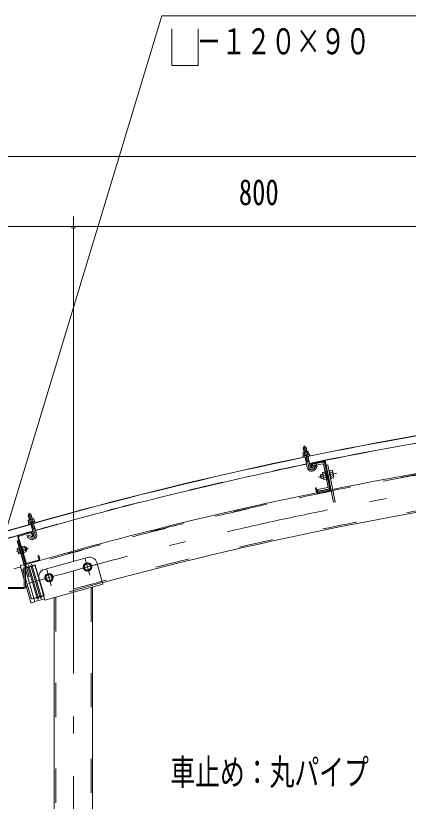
# Model space of a CAD drawing. Units: millimetres, scale not verified. Extents: x -37128 to 37128, y -29862 to 29862.
# Drawn here: x 27249 to 30001, y 20780 to 26285 of the extents above; entities that cross this region are included whole.
import ezdxf
from ezdxf.enums import TextEntityAlignment as Align

# ---------------------------------------------------------------- set-up
doc = ezdxf.new("R2010")
doc.units = ezdxf.units.MM
doc.header["$LTSCALE"] = 60
doc.linetypes.add('USER2', pattern=[10, 4, -6])
doc.linetypes.add('USER3', pattern=[24, 12, -5, 2, -5])
for name, color, linetype, lineweight in [('0-6_2-0BOLD', 7, 'Continuous', 18), ('0-7_2-1HIDDEN', 3, 'USER2', 18), ('0-8_2-2CENTER', 3, 'USER3', 18), ('0-9_2-4THIN', 4, 'Continuous', 18), ('0-A_2-5DIM', 3, 'Continuous', 18)]:
    doc.layers.add(name, color=color, linetype=linetype, lineweight=lineweight)
doc.styles.add('ＭＳ ゴシック', font='')
doc.styles.get('ＭＳ ゴシック').set_extended_font_data('MS Gothic')

msp = doc.modelspace()

# ---------------------------------------------------------------- linework, layer by layer
at = {"layer": '0-6_2-0BOLD'}
for p, q in [((29264.56, 23257.89), (29271.45, 23223.58)), ((29272.18, 23221.97), (29275.28, 23206.5)), ((29277.72, 23192.35), (29292.65, 23117.98)), ((29295.1, 23210.48), (29291.99, 23225.95)), ((29313.24, 23122.12), (29298.31, 23196.49)), ((29284.61, 23158.04), (29305.2, 23162.17)), ((29322.86, 23138.23), (29327.54, 23114.89)), ((29326.14, 23150.31), (29407.13, 23166.57)), ((29408.23, 23161.08), (29327.25, 23144.82)), ((29400.61, 23156.34), (29328.55, 23141.87)), ((29330.76, 23130.89), (29328.55, 23141.87)), ((29402.82, 23145.36), (29330.76, 23130.89)), ((29438.49, 22981.88), (29406.11, 23143.16)), ((29414.82, 23156.69), (29451.75, 22972.76)), ((29387.98, 23069.91), (29393.49, 23042.46)), ((29423.84, 23076.22), (29403.91, 23072.21)), ((29425.05, 23070.21), (29433.29, 23064.73)), ((29469.16, 23085.31), (29452.66, 23082)), ((29409.08, 23046.48), (29429.01, 23050.48)), ((29434.66, 23057.86), (29426.42, 23063.35)), ((29457.83, 23056.27), (29474.33, 23059.58)), ((29359.78, 22954.3), (29355.1, 22977.63)), ((29436.3, 22978.58), (29364.24, 22964.11)), ((29366.44, 22953.13), (29364.24, 22964.11)), ((29447.36, 22966.17), (29366.38, 22949.91)), ((29438.51, 22967.6), (29366.44, 22953.13)), ((29367.48, 22944.42), (29448.46, 22960.68)), ((27355.72, 22790.94), (27335.54, 22785.11)), ((27346.13, 22749.95), (27350.52, 22734.79)), ((27369.93, 22740.4), (27365.54, 22755.57)), ((27354.13, 22720.89), (27375.21, 22648.03)), ((27363.85, 22687.27), (27384.03, 22693.11)), ((27395.38, 22653.87), (27374.3, 22726.73)), ((27343.35, 22355.23), (27263.76, 22630.25)), ((27269.14, 22631.81), (27321.29, 22451.6)), ((27271.4, 22644.12), (27350.75, 22667.09)), ((27352.31, 22661.71), (27272.96, 22638.74)), ((27364.62, 22659.44), (27371.24, 22636.58)), ((27259.62, 22604.27), (27270.38, 22607.39)), ((27259.62, 22604.28), (27272.99, 22558.05)), ((27308.89, 22445.33), (27262.65, 22605.15)), ((27258.51, 22548.94), (27259.33, 22552.27)), ((27259.33, 22552.27), (27271.13, 22555.68)), ((27273.92, 22546.06), (27262.11, 22542.65)), ((27279.53, 22526.65), (27267.74, 22523.23)), ((27270.64, 22557.37), (27276.02, 22558.92)), ((27291.72, 22566.2), (27296.32, 22556.6)), ((27297.4, 22552.86), (27312.57, 22557.24)), ((27305.34, 22519.13), (27301.87, 22518.72)), ((27318.19, 22537.83), (27303.02, 22533.44)), ((27285.16, 22516.02), (27308.89, 22434.04)), ((27328.22, 22447.78), (27407.57, 22470.74)), ((27409.13, 22465.36), (27329.78, 22442.4)), ((27448.34, 22405.01), (27751.82, 22489.44)), ((27282.01, 22426.2), (27308.89, 22333.45)), ((27307.45, 22439.03), (27285.6, 22432.7)), ((27308.89, 22281.49), (27308.89, 22445.33)), ((27316.95, 22446.47), (27316.95, 22281.49)), ((27758.9, 22447.74), (27733.59, 22440.73)), ((27777.63, 22429.32), (27758.9, 22447.74)), ((27771.04, 22403.89), (27777.63, 22429.32)), ((27816.49, 22452.86), (27858.47, 22301.13)), ((27489.15, 22372.69), (27463.83, 22365.69)), ((27507.87, 22354.27), (27489.15, 22372.69)), ((27501.28, 22328.84), (27507.87, 22354.27)), ((27316.95, 22305.66), (27355.09, 22174.07)), ((27411.82, 22340.43), (27453.84, 22188.56)), ((27858.47, 22301.13), (27453.84, 22188.56)), ((26599.44, 22279.04), (27306.45, 22279.04)), ((27306.45, 22270.99), (26599.44, 22270.99)), ((27786.47, 22281.1), (27786.47, 17265.72)), ((27519.42, 22206.81), (27519.42, 15295.22))]:
    msp.add_line(p, q, dxfattribs=at)
for points in [[(29292.04, 23227.71), (29285.15, 23262.03), (29264.56, 23257.89), (29267.3, 23262.01), (29281.03, 23264.77), (29285.15, 23262.03)], [(29265.46, 23204.52), (29262.35, 23220), (29264.93, 23222.27), (29298.56, 23229.02), (29301.81, 23227.92), (29304.92, 23212.45)], [(29327.54, 23114.89), (29322.05, 23113.79), (29317.37, 23137.12)], [(29349.76, 23106.73), (29363.33, 23127.13), (29345.85, 23138.77), (29332.27, 23118.37)], [(29487.65, 22879.3), (29476.67, 22877.09), (29420.31, 23157.8)], [(29425, 23134.46), (29435.98, 23136.66), (29487.65, 22879.3)], [(29401.36, 23072.6), (29387.98, 23069.91), (29384.69, 23064.97), (29388.55, 23045.75), (29393.49, 23042.46), (29406.87, 23045.15)], [(29431.59, 23037.62), (29411.66, 23033.61), (29408.46, 23037.25), (29399.78, 23080.49), (29401.33, 23085.08), (29421.26, 23089.09)], [(29427.98, 23091.15), (29421.12, 23089.77), (29431.73, 23036.92), (29438.59, 23038.31)], [(29455.61, 23038.86), (29461.1, 23039.97), (29449.39, 23098.3), (29443.9, 23097.2)], [(29450.08, 23094.87), (29466.58, 23098.19), (29469.78, 23094.55), (29478.46, 23051.31), (29476.91, 23046.71), (29460.41, 23043.4)], [(29355.1, 22977.63), (29349.61, 22976.53), (29354.29, 22953.2)], [(27365.44, 22757.33), (27355.72, 22790.94), (27351.38, 22793.34), (27337.93, 22789.45), (27335.54, 22785.11), (27345.27, 22751.49)], [(27340.89, 22732), (27336.5, 22747.16), (27338.89, 22749.64), (27371.83, 22759.17), (27375.17, 22758.35), (27379.56, 22743.19)], [(27360.06, 22635.92), (27338.6, 22647.74), (27328.46, 22629.35), (27349.92, 22617.52)], [(27371.24, 22636.58), (27365.86, 22635.02), (27359.24, 22657.88)], [(27258.51, 22548.94), (27268.04, 22515.99), (27270.52, 22513.61), (27282.32, 22517.02)], [(27270.64, 22557.37), (27282.8, 22515.34), (27288.18, 22516.9)], [(27304.1, 22529.7), (27305.34, 22519.13), (27291.72, 22566.2), (27288.56, 22564.68)], [(27314.1, 22558.1), (27320.88, 22560.06), (27326.72, 22539.89), (27319.94, 22537.93)], [(27320.88, 22560.06), (27325.21, 22557.67), (27329.1, 22544.22), (27326.72, 22539.89)], [(27411.39, 22477.68), (27404.78, 22500.54), (27410.16, 22502.1), (27416.77, 22479.23)], [(27771.04, 22403.89), (27745.72, 22396.88), (27726.99, 22415.3), (27733.59, 22440.73)], [(27316.93, 22406.24), (27332.59, 22352.12), (27343.35, 22355.23)], [(27361.59, 22170.49), (27383.44, 22176.82), (27316.95, 22406.25)], [(27501.28, 22328.84), (27475.96, 22321.83), (27457.24, 22340.26), (27463.83, 22365.69)]]:
    msp.add_lwpolyline(points, dxfattribs=at)
for points in [[(29306.64, 23212.79), (29263.74, 23204.18), (29264.84, 23198.69), (29307.74, 23207.3)], [(27381.23, 22743.68), (27382.79, 22738.3), (27340.77, 22726.14), (27339.21, 22731.52)], [(27294.62, 22562.48), (27309.78, 22566.87), (27312.25, 22564.49), (27321.79, 22531.54), (27320.97, 22528.2), (27305.81, 22523.82)]]:
    msp.add_lwpolyline(points, close=True, dxfattribs=at)
for centre, radius in [((27752.31, 22422.31), 29.75), ((27752.31, 22422.31), 22.05), ((27482.56, 22347.26), 29.75), ((27482.56, 22347.26), 22.05)]:
    msp.add_circle(centre, radius, dxfattribs=at)
for centre, radius, start, end in [((34652.96, -2904.43), 26646.03, 91.92674, 106.44423), ((34652.96, -2904.43), 26644.27, 91.92674, 106.44423), ((34652.96, -2904.43), 26595.27, 97.07867, 101.59389), ((34652.96, -2904.43), 26593.53, 97.07869, 101.5939), ((34652.96, -2904.43), 26383.53, 96.79214, 101.32828), ((29266.39, 23195.43), 3.5, 101.3526, 281.35258), ((29268.53, 23214.66), 8.17, 63.51012, 101.3526), ((29287.76, 23195.67), 30.57, 82.05652, 120.6487), ((29298.17, 23220.61), 8.17, 101.3526, 139.1951), ((29307.57, 23203.7), 3.5, 281.3526, 101.3526), ((34652.96, -2904.43), 26593.53, 101.63916, 105.85274), ((29328.35, 23139.33), 11.2, 101.3526, 191.35258), ((29328.35, 23139.33), 5.6, 101.3526, 191.35258), ((29403.37, 23142.61), 14, 11.35263, 101.35376), ((29403.37, 23142.61), 2.8, 11.35263, 101.35376), ((29409.33, 23155.59), 11.2, 11.3526, 101.3526), ((29409.33, 23155.59), 5.6, 11.3526, 101.3526), ((29323.53, 23124.19), 31.5, 191.3526, 326.3526), ((29323.53, 23124.19), 10.5, 191.3526, 326.3526), ((29410.14, 23080.16), 10.09, 191.3526, 231.91145), ((29440.13, 23066.1), 36.73, 170.41766, 212.28752), ((29438.1, 23065.69), 36.73, 350.41768, 32.28754), ((29460.35, 23090.24), 10.09, 330.79375, 11.3526), ((29417.89, 23041.55), 10.09, 150.79375, 191.35258), ((29468.1, 23051.64), 10.09, 11.3526, 51.91147), ((34652.96, -2904.43), 26383.53, 101.3526, 106.1393), ((34652.96, -2904.43), 26116.47, 97.14531, 105.08748), ((29435.75, 22981.33), 2.8, 281.35376, 11.35263), ((29435.75, 22981.33), 14, 281.35376, 11.35263), ((29446.26, 22971.66), 5.6, 281.3526, 11.3526), ((29446.26, 22971.66), 11.2, 281.3526, 11.3526), ((29365.28, 22955.4), 11.2, 191.3526, 281.3526), ((29365.28, 22955.4), 5.6, 191.3526, 281.3526), ((27343.11, 22742.36), 8.17, 68.29681, 106.1393), ((27363.86, 22725.03), 30.57, 86.84322, 125.43539), ((27372.15, 22750.76), 8.17, 106.1393, 143.9818), ((27382.93, 22734.69), 3.5, 286.1393, 106.1393), ((27342.58, 22723.02), 3.5, 106.1393, 286.13928), ((34652.94, -2904.43), 26593.53, 105.89798, 106.37151), ((27274.52, 22633.36), 11.2, 106.1393, 196.13928), ((27274.52, 22633.36), 5.6, 106.1393, 196.13928), ((27365.12, 22645.11), 31.5, 241.1393, 16.1393), ((27353.86, 22656.33), 11.2, 16.1393, 106.1393), ((27353.86, 22656.33), 5.6, 16.1393, 106.1393), ((27365.12, 22645.11), 10.5, 241.1393, 16.1393), ((27266.92, 22549.25), 8.17, 196.1393, 233.9818), ((27292.65, 22540.96), 30.57, 176.84322, 215.43538), ((27275.32, 22520.21), 8.17, 158.29681, 196.13928), ((27304.97, 22560.26), 8.17, 338.29681, 16.1393), ((27287.65, 22539.51), 30.57, 356.84322, 35.43539), ((27313.38, 22531.23), 8.17, 16.1393, 53.9818), ((27406.01, 22476.12), 5.6, 286.1393, 16.1393), ((27406.01, 22476.12), 11.2, 286.1393, 16.1393), ((27765.89, 22438.86), 52.5, 15.46639, 105.54708), ((34652.94, -2904.43), 26376.53, 106.22441, 106.33041), ((27287.06, 22427.66), 5.25, 106.1636, 196.16359), ((27315.91, 22450.04), 11.2, 196.1393, 286.1393), ((27315.91, 22450.04), 5.6, 196.1393, 286.1393), ((27326.67, 22453.16), 11.2, 196.1393, 286.1393), ((27326.67, 22453.16), 5.6, 196.1393, 286.1393), ((27462.42, 22354.43), 52.5, 105.54708, 195.46639), ((27306.45, 22281.49), 2.45, 270, 0), ((27306.45, 22281.49), 10.5, 270, 0), ((34652.96, -2904.43), 26116.47, 106.00784, 106.16364), ((27360.13, 22175.53), 5.25, 196.1636, 286.1636)]:
    msp.add_arc(centre, radius, start, end, dxfattribs=at)
at = {"layer": '0-7_2-1HIDDEN'}
for p, q in [((27304.24, 22409.86), (27386.6, 22433.73)), ((27335.44, 22421.64), (27314.26, 22415.5)), ((27401.07, 22195.22), (27332.18, 22432.89)), ((27356.62, 22427.77), (27343.18, 22423.88)), ((27422.25, 22201.33), (27353.37, 22439)), ((27382.51, 22435.28), (27364.35, 22430.02)), ((27299.47, 22401.19), (27308.89, 22368.66)), ((27316.95, 22340.87), (27356.46, 22204.53)), ((27855.48, 22311.93), (27450.85, 22199.36)), ((27776.67, 22278.38), (27776.67, 17265.72)), ((27365.14, 22199.76), (27447.5, 22223.63)), ((27397.8, 22206.49), (27376.62, 22200.35)), ((27418.98, 22212.63), (27405.53, 22208.73)), ((27444.86, 22220.14), (27426.71, 22214.87)), ((27529.22, 22209.53), (27529.22, 15295.22))]:
    msp.add_line(p, q, dxfattribs=at)
for points in [[(27336.9, 22434.26), (27340.79, 22432.11), (27407.92, 22200.5), (27405.76, 22196.58)], [(27358.12, 22440.37), (27361.97, 22438.25), (27429.1, 22206.63), (27426.92, 22202.67)]]:
    msp.add_lwpolyline(points, dxfattribs=at)
msp.add_lwpolyline([(27386.26, 22434.91), (27447.84, 22222.45), (27445.45, 22218.11), (27381.92, 22437.29)], close=True, dxfattribs=at)
for centre, radius, start, end in [((34652.96, -2904.43), 26376.53, 91.92674, 106.22441), ((34652.96, -2904.43), 26373.72, 92.20737, 106.1636), ((34652.96, -2904.43), 26595.27, 101.63913, 105.85275), ((34652.96, -2904.43), 26126.28, 97.12095, 106.16364), ((34652.94, -2904.43), 26595.27, 105.89801, 106.44423), ((27306.19, 22403.14), 7, 106.1636, 196.16359), ((27363.19, 22206.48), 7, 196.1636, 286.1636)]:
    msp.add_arc(centre, radius, start, end, dxfattribs=at)
at = {"layer": '0-8_2-2CENTER'}
for p, q in [((29272.1, 23273.69), (29302.94, 23120.05)), ((29341.01, 23112.55), (29360.41, 23141.69)), ((29369.46, 23051.91), (29501.23, 23078.37)), ((27385.3, 22650.95), (27341.74, 22801.47)), ((27324.33, 22643.62), (27354.99, 22626.72)), ((27337.24, 22553.87), (27253.19, 22529.54)), ((27736.44, 22479.66), (27768.18, 22364.97)), ((27809.66, 22438.18), (27694.97, 22406.44)), ((27466.69, 22404.61), (27498.42, 22289.92)), ((27652.94, 22395.03), (27652.94, 14856.84))]:
    msp.add_line(p, q, dxfattribs=at)
for centre, radius, start, end in [((34652.96, -2904.43), 26250, 92.03471, 106.28024), ((29323.53, 23124.19), 21, 191.3526, 326.3526), ((27365.12, 22645.11), 21, 241.1393, 16.1393)]:
    msp.add_arc(centre, radius, start, end, dxfattribs=at)
at = {"layer": '0-9_2-4THIN'}
for p, q in [((29273.31, 23223.95), (29266.05, 23260.13)), ((29282.92, 23263.51), (29290.18, 23227.34)), ((29386.12, 23067.12), (29401.83, 23070.28)), ((29406.41, 23047.47), (29390.7, 23044.31)), ((27336.84, 22787.46), (27347.09, 22752.01)), ((27363.62, 22756.8), (27353.37, 22792.24)), ((27323.22, 22558.77), (27314.63, 22556.28)), ((27319.42, 22539.75), (27328, 22542.23))]:
    msp.add_line(p, q, dxfattribs=at)
for points in [[(29279.58, 23192.73), (29286.47, 23158.41), (29285.26, 23154.82)], [(29305.84, 23158.95), (29303.34, 23161.8), (29296.45, 23196.11)], [(27364.77, 22684.12), (27365.67, 22687.8), (27355.95, 22721.42)], [(27372.48, 22726.2), (27382.21, 22692.58), (27384.94, 22689.96)]]:
    msp.add_lwpolyline(points, dxfattribs=at)
at = {"layer": '0-A_2-5DIM'}
for p, q in [((26952.97, 25298.21), (33952.98, 25298.21)), ((27652.94, 24878.22), (27652.94, 22465.02)), ((26252.95, 24808.22), (27652.94, 24808.22)), ((27666.94, 24808.22), (27638.94, 24808.22)), ((27652.94, 24808.22), (30452.97, 24808.22))]:
    msp.add_line(p, q, dxfattribs=at)
for points in [[(27059.12, 22290.22), (28272.58, 26285.22), (30827.59, 26285.22)], [(28526.88, 26192.74), (28526.88, 25935.22), (28342.58, 25935.22), (28342.58, 26192.74)]]:
    msp.add_lwpolyline(points, dxfattribs=at)
msp.add_arc((27652.94, 24808.22), 14, 180, 0, dxfattribs=at)

# ---------------------------------------------------------------- texts
at = {"layer": '0-A_2-5DIM', "color": 7, "style": 'ＭＳ ゴシック'}
for s, width, p in [('\u3000－１２０×９０', 0.7, (28342.58, 25960.09)), ('800', 0.75, (28813.21, 24903.09)), ('車止め：丸パイプ', 0.7, (28332.62, 20838.16))]:
    msp.add_text(s, height=182.3, dxfattribs=dict(at, width=width)).set_placement(p, align=Align.BOTTOM_LEFT)

doc.saveas('drawing.dxf')
